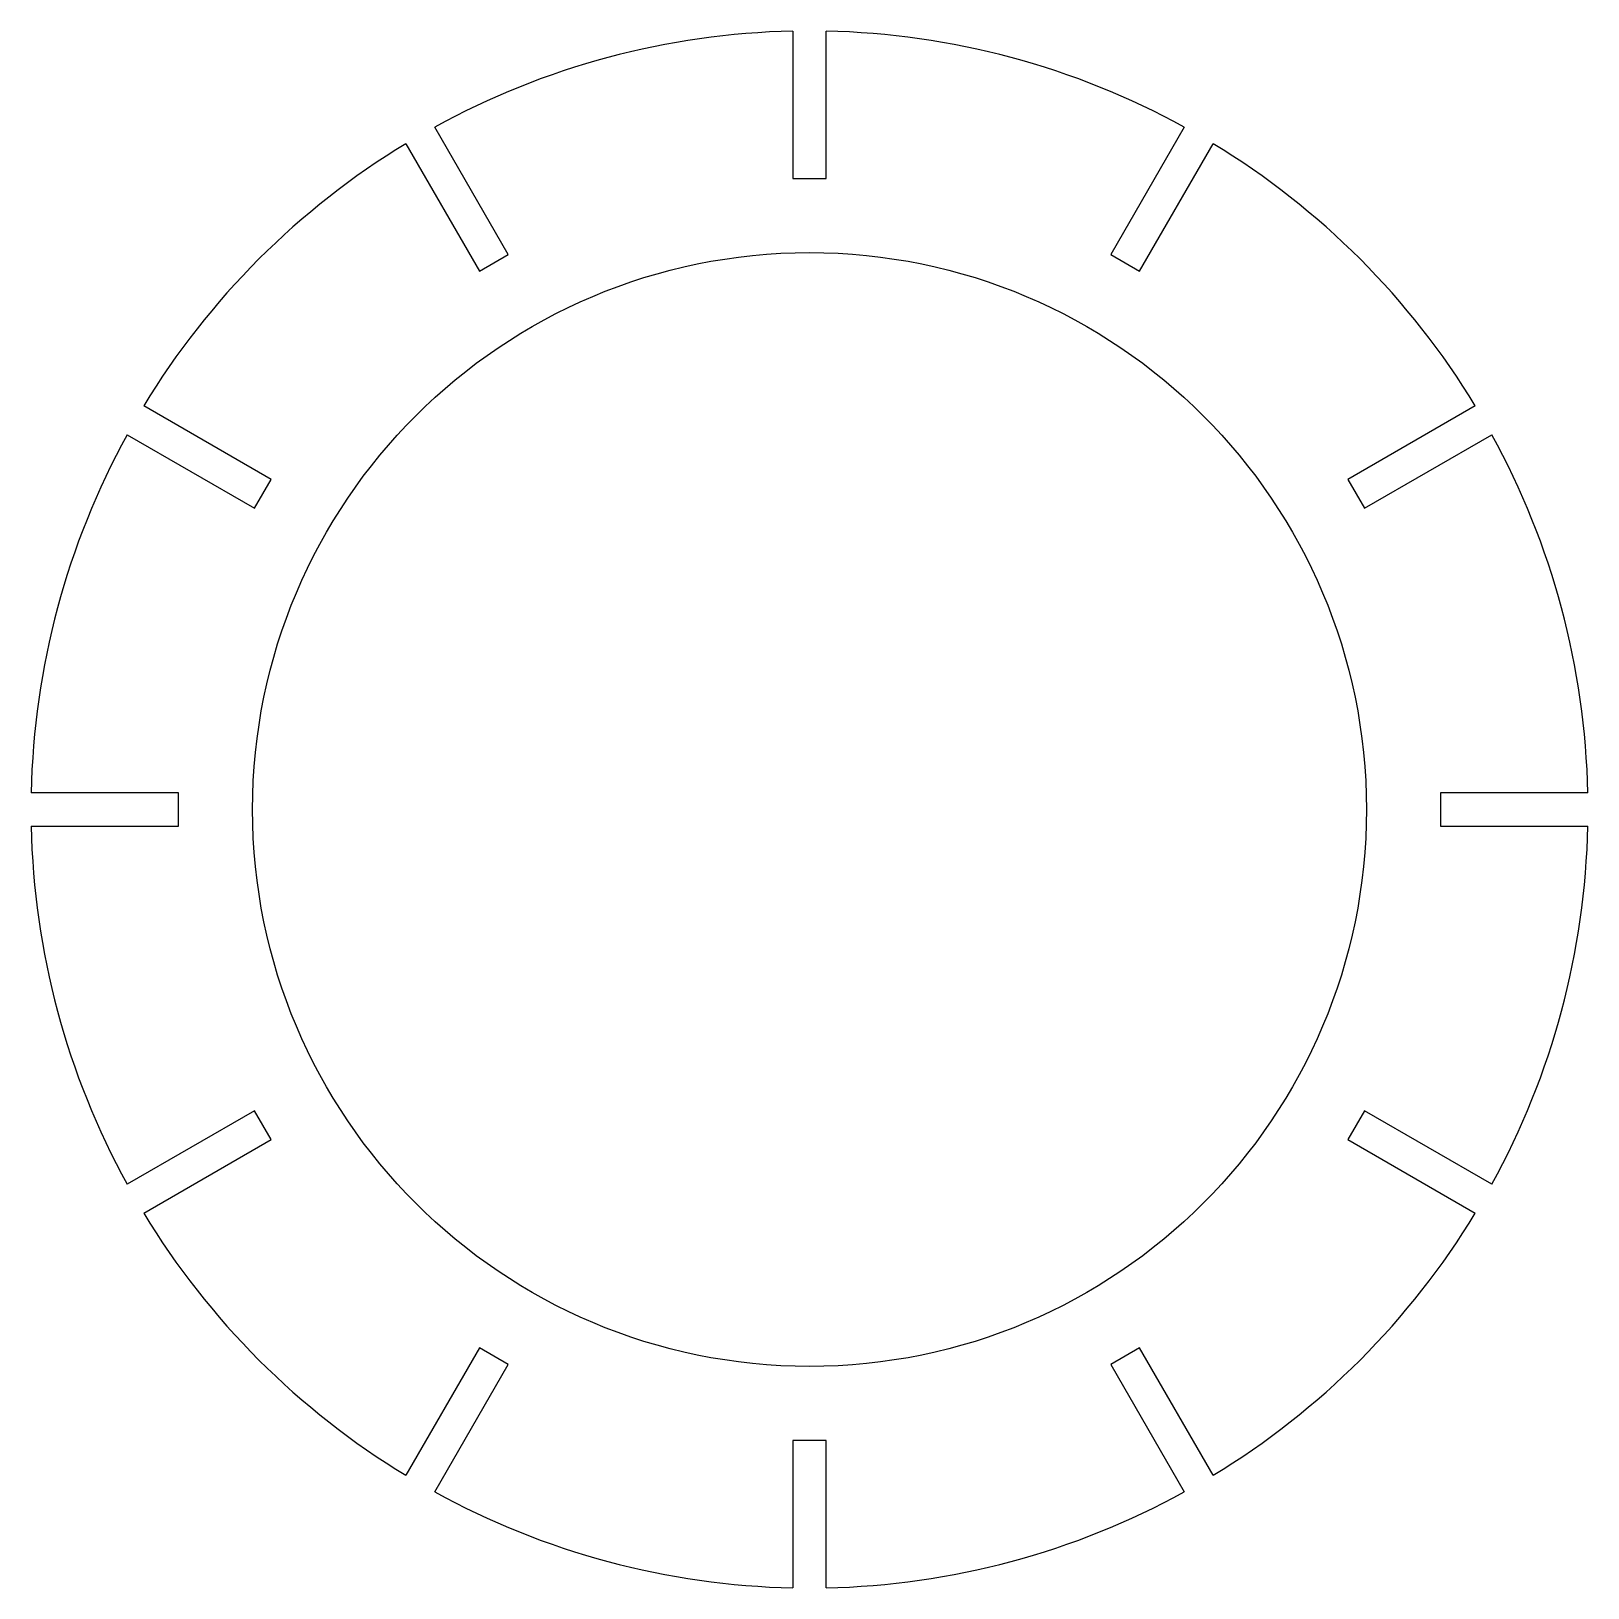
# Model space of a CAD drawing. Header units: millimetres. Extents: x -70 to 70, y -70 to 70.
import ezdxf

# ---------------------------------------------------------------- set-up
doc = ezdxf.new("R2010")
doc.units = ezdxf.units.MM

msp = doc.modelspace()

# ---------------------------------------------------------------- linework, layer by layer
at = {"color": 7, "linetype": 'Continuous', "lineweight": 25}
for p, q in [((-1.5, 70.23), (-1.5, 56.95)), ((1.5, 56.95), (1.5, 70.23)), ((-27.18, 50.07), (-33.82, 61.57)), ((33.82, 61.57), (27.18, 50.07)), ((-36.42, 60.07), (-29.77, 48.57)), ((29.77, 48.57), (36.42, 60.07)), ((-1.5, 56.95), (1.5, 56.95)), ((-29.77, 48.57), (-27.18, 50.07)), ((27.18, 50.07), (29.77, 48.57)), ((-48.57, 29.77), (-60.07, 36.42)), ((60.07, 36.42), (48.57, 29.77)), ((-61.57, 33.82), (-50.07, 27.18)), ((50.07, 27.18), (61.57, 33.82)), ((-50.07, 27.18), (-48.57, 29.77)), ((48.57, 29.77), (50.07, 27.18)), ((-56.95, 1.5), (-70.23, 1.5)), ((-56.95, -1.5), (-56.95, 1.5)), ((56.95, 1.5), (56.95, -1.5)), ((70.23, 1.5), (56.95, 1.5)), ((-70.23, -1.5), (-56.95, -1.5)), ((56.95, -1.5), (70.23, -1.5)), ((-50.07, -27.18), (-61.57, -33.82)), ((-48.57, -29.77), (-50.07, -27.18)), ((50.07, -27.18), (48.57, -29.77)), ((61.57, -33.82), (50.07, -27.18)), ((-60.07, -36.42), (-48.57, -29.77)), ((48.57, -29.77), (60.07, -36.42)), ((-29.77, -48.57), (-36.42, -60.07)), ((-27.18, -50.07), (-29.77, -48.57)), ((29.77, -48.57), (27.18, -50.07)), ((36.42, -60.07), (29.77, -48.57)), ((-33.82, -61.57), (-27.18, -50.07)), ((27.18, -50.07), (33.82, -61.57)), ((-1.5, -56.95), (-1.5, -70.23)), ((1.5, -56.95), (-1.5, -56.95)), ((1.5, -70.23), (1.5, -56.95))]:
    msp.add_line(p, q, dxfattribs=at)
msp.add_circle((0, 0), 50.25, dxfattribs=at)
for start, end in [(91.2235, 118.7765), (61.2235, 88.7765), (121.2235, 148.7765), (31.2235, 58.7765), (151.2235, 178.7765), (1.2235, 28.7765), (181.2235, 208.7765), (331.2235, 358.7765), (211.2235, 238.7765), (301.2235, 328.7765), (241.2235, 268.7765), (271.2235, 298.7765)]:
    msp.add_arc((0, 0), 70.25, start, end, dxfattribs=at)

doc.saveas('drawing.dxf')
